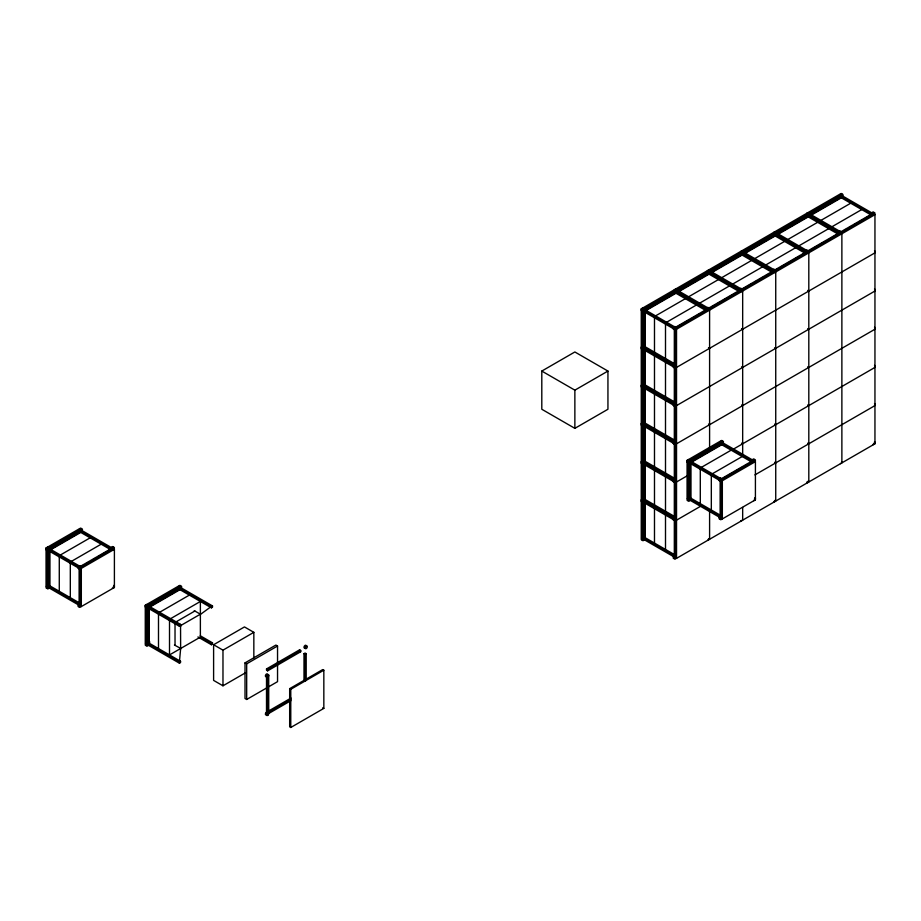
<?xml version="1.0" encoding="UTF-8"?>
<svg xmlns="http://www.w3.org/2000/svg" width="921" height="921" viewBox="0 0 921 921"><rect width="100%" height="100%" fill="white"/><g stroke="black" fill="none" stroke-linecap="round" stroke-linejoin="round"><path stroke-width="1.38" d="M179.963 624.899L179.158 624.668M180.251 625.624L181.172 625.578L179.537 624.922M179.537 660.714L180.643 648.626L180.539 624.38L147.464 605.281A1.554 0.898 -60 0 0 146.393 607.446A1.554 0.898 -60 0 0 147.993 607.365M181.172 625.624L180.343 625.831M690.197 461.893L690.232 461.766A1.554 0.898 -60 0 0 689.656 460.212A1.554 0.898 -60 0 0 688.171 462.158L688.171 499.182L720.015 517.567M210.541 607.02L200.617 614.295M46.05 586.193L46.05 548.007L79.125 528.919M47.155 548.64L80.219 529.552M49.354 548.64L80.219 530.818L111.084 548.64L80.219 566.461L49.354 548.64L49.354 585.56L80.219 603.382M50.586 549.204L80.219 532.096L80.219 530.818M80.772 532.419L49.907 550.24L49.907 585.871M90.143 537.829L59.278 555.639L59.278 591.282M101.172 544.184L70.307 562.006L70.307 597.648M82.142 565.989L84.605 564.573M87.081 563.145L89.544 561.718M93.251 559.577L95.726 558.149M98.19 556.721L110.532 549.595L79.125 531.463M48.26 550.551L48.26 586.193L49.354 585.56M80.219 567.739L113.295 548.64L114.4 549.284L114.4 587.471L81.324 606.559L80.219 605.926L80.219 567.739L81.324 568.372L114.4 549.284M675.427 520.802L642.351 501.703L642.351 538.612L641.258 537.979L641.258 308.857L839.676 194.308L840.781 194.941L808.937 213.327M643.583 308.788L675.427 290.403M676.647 289.701L707.27 272.017M709.723 270.601L740.346 252.93M774.642 233.128L741.566 252.216L773.41 270.601M775.862 232.414L807.705 214.029M675.427 291.681L644.562 309.502L675.427 327.323L706.292 309.502L675.427 291.681L675.427 292.947L643.457 311.413L643.457 347.044L674.322 364.866L675.427 364.232M708.491 272.581L708.491 273.859L677.626 291.681L677.626 290.403L708.491 272.581L739.367 290.403L739.367 291.681L707.397 273.226M710.701 272.581L710.701 271.315L741.566 253.494L772.431 271.315L772.431 272.581M774.642 234.395L743.777 252.216L774.642 270.037L805.507 252.216L774.642 234.395L774.642 235.672L745.008 252.78M809.617 215.077A1.554 0.898 -60 0 0 809.363 213.246A1.554 0.898 -60 0 0 807.752 214.915A1.554 0.898 -60 0 0 808.742 215.986L776.84 234.395L776.84 233.128L807.705 215.307L838.571 233.128L838.571 234.395L806.6 215.94M841.875 196.852L809.916 215.307L809.916 214.029L840.781 196.219L871.646 214.029L871.646 215.307L840.781 197.485L840.781 196.219M711.933 271.868L741.566 254.76L741.566 253.494M675.979 293.269L645.114 311.091L645.114 346.733M679.422 291.289L709.043 274.182M711.254 272.904L742.119 255.082M744.318 253.816L775.183 235.995M777.393 234.717L808.258 216.896M810.468 215.629L841.334 197.808M541.801 371.071L574.865 351.972L607.941 371.071L607.941 409.258L574.865 428.346L541.801 409.258L541.801 371.071L574.865 390.159L607.941 371.071M180.539 661.29L179.434 661.934L146.358 642.835L147.464 642.202L180.539 661.29L180.539 662.567L179.434 663.201L145.265 643.468L145.265 605.281L178.329 586.193L212.509 605.926L212.509 607.192L211.404 607.837L178.329 588.738M146.358 605.926L179.434 586.827M180.539 587.471L147.464 606.559L147.464 644.746L148.569 644.113M147.464 607.837L180.539 588.738M149.121 607.515L179.986 589.693M654.486 316.502L685.351 298.68M688.781 296.689L718.415 279.581M721.857 277.601L751.49 260.493M753.689 259.215L784.554 241.406M786.764 240.128L817.629 222.306M821.072 220.326L850.693 203.219M158.493 612.926L189.358 595.104M665.503 322.868L696.368 305.047M698.578 303.769L729.444 285.947M732.874 283.967L762.507 266.86M764.718 265.582L795.583 247.761M797.782 246.494L828.647 228.673M832.089 226.681L861.722 209.574M739.367 290.403L708.491 308.224L677.626 290.403M772.431 271.315L741.566 289.136L710.701 271.315M805.541 252.515A1.554 0.898 -60 0 1 806.462 250.397A1.554 0.898 -60 0 1 807.705 250.949L838.571 233.128M871.646 214.029L840.781 231.85L809.916 214.029M676.106 327.565L688.459 320.427M692.155 318.298L699.569 314.015M702.032 312.587L705.739 310.458M711.645 307.038L715.352 304.909M717.827 303.481L720.291 302.053M722.755 300.626L736.34 292.786M743.489 288.664L752.123 283.668M754.598 282.252L757.062 280.824M759.537 279.397L763.233 277.256M765.708 275.828L768.172 274.4M775.321 270.279L777.785 268.851M781.492 266.722L788.906 262.439M791.369 261.011L800.015 256.026M802.479 254.599L804.954 253.171L773.536 235.039M812.092 249.05L825.677 241.21M829.384 239.069L836.786 234.797M843.935 230.664L846.399 229.248M848.874 227.821L852.57 225.68M855.045 224.252L857.509 222.824M859.984 221.408L868.618 216.412M643.457 347.044L644.562 346.411L644.562 312.196M675.427 557.712L675.427 328.59L873.845 214.029L874.95 214.674L874.95 443.784L676.532 558.345L643.583 539.326M675.427 328.59L676.532 329.223L874.95 214.674M194.872 611.014L175.025 622.469L175.025 645.379M147.464 643.468L149.916 642.064M145.265 605.281L179.434 625.014L180.539 624.38M178.329 587.471L211.404 606.559L212.509 605.926M146.358 607.192L179.434 626.292L200.375 614.192L194.25 610.658M200.375 637.113L169.51 654.923L169.51 619.292L200.375 601.471L200.375 637.113L211.404 643.468L212.509 642.835L212.509 644.113L211.404 644.746L197.923 636.964M644.562 385.876L644.562 348.955L643.457 349.6L643.457 385.231L644.562 384.598L674.874 402.097M874.95 252.861L676.532 367.41L643.583 348.391M644.562 387.142L643.457 387.776L643.457 423.418L674.322 441.24L675.427 440.606M245.205 672.963L222.974 685.8L213.603 680.389L213.603 644.746L244.468 626.925L253.839 632.336L253.839 657.997M213.603 644.746L222.974 650.157L253.839 632.336M643.457 423.418L644.562 422.785L644.562 388.57M874.95 291.048L676.532 405.597L643.583 386.578M266.434 688.079L246.678 699.476L245.021 698.521L245.021 662.878L275.886 645.068L277.543 646.012L277.543 681.655L268.897 686.652M245.021 662.878L246.678 663.834L277.543 646.012M266.514 668.934L299.59 649.835L300.695 650.468L300.695 651.746L267.62 670.833L266.514 670.2L266.514 668.934L267.62 669.567L300.695 650.468M303.999 680.527L303.999 653.657L305.104 653.024L306.198 653.657L306.198 680.527M303.999 653.657L305.104 654.29L306.198 653.657M644.562 462.25L644.562 425.329L643.457 425.963L643.457 461.605L644.562 460.972L674.874 478.471M874.95 329.234L676.532 443.784L643.583 424.765M289.666 688.655L322.741 669.567L323.835 670.2L323.835 708.387L290.771 727.486L289.666 726.842L289.666 688.655L290.771 689.299L323.835 670.2M687.066 498.549L687.066 460.362L720.141 441.263L721.235 441.896L689.392 460.281M721.235 515.725L690.37 497.904L690.37 460.995L721.235 443.174L752.112 460.995L752.112 462.261M691.613 461.559L721.235 444.452L721.235 443.174M721.788 444.762L690.923 462.584L690.923 498.226M291.013 698.06L266.514 712.209L267.62 712.842L290.898 699.407M290.898 700.685L267.62 714.12L267.62 675.933L268.725 675.289L268.725 713.476M643.457 499.792L644.562 499.159L644.562 463.516L643.457 464.149L643.457 499.792L674.322 517.614L674.322 481.971A1.554 0.898 -60 0 1 675.634 479.968M701.526 467.281L731.159 450.173M687.55 475.604L676.532 481.971L643.583 462.952M732.874 449.448L874.95 367.421M712.555 473.647L742.188 456.54M752.112 460.995L721.235 478.816L690.37 460.995M723.158 478.344L731.804 473.348M734.267 471.932L742.913 466.935M745.377 465.508L747.852 464.092M689.276 462.906L689.276 498.549L690.37 497.904M721.235 480.083L754.311 460.995L755.416 461.628L755.416 499.815L722.34 518.914L721.235 518.27L721.235 480.083L722.34 480.727L755.416 461.628M644.562 538.612L644.562 501.703L643.457 502.336L643.457 537.979L644.562 537.346L674.874 554.845M701.019 506.02L676.532 520.158L643.583 501.139M754.921 474.902L874.95 405.608M840.666 196.691L841.253 196.749M807.59 215.79L808.178 215.848M708.376 273.065L708.974 273.123M675.312 292.164L675.899 292.222M179.319 588.588L179.906 588.646M180.424 647.774L181.011 647.831M180.988 647.993L180.412 647.935M179.204 661.059L179.802 661.117M181.115 648.626L174.414 645.034M774.929 235.108L775.033 235.108A1.554 0.898 -60 0 1 774.952 233.324A1.554 0.898 -60 0 1 776.576 232.449A1.554 0.898 -60 0 1 776.391 234.418M80.507 531.532L80.588 531.532A1.554 0.898 -60 0 1 80.588 529.667A1.554 0.898 -60 0 1 82.199 528.907A1.554 0.898 -60 0 1 81.911 530.922M741.831 254.196L741.854 254.196A1.554 0.898 -60 0 1 741.819 252.538A1.554 0.898 -60 0 1 743.259 251.445A1.554 0.898 -60 0 1 743.661 252.826M675.68 292.383L675.899 292.383A1.554 0.898 -60 0 1 675.623 290.84A1.554 0.898 -60 0 1 677.246 289.666A1.554 0.898 -60 0 1 677.28 291.531M842.001 195.643L872.624 213.327M806.6 213.396L841.875 233.761L841.875 462.883M776.84 233.128L807.705 250.949M773.536 232.495L806.485 251.514M807.705 252.216L808.811 252.861L808.811 481.971L807.705 481.338M807.705 290.403L808.811 291.048M740.461 254.127L771.879 272.271M707.397 270.682L742.671 291.048L742.671 455.101M807.705 328.59L808.811 329.234M674.322 289.77L709.596 310.135L709.596 448.734M741.566 328.59L742.671 329.223M774.642 347.689L775.735 348.322M807.705 366.777L808.811 367.41M674.322 292.314L706.292 310.768M641.258 308.857L642.351 309.502L642.351 347.689L641.258 347.044M643.583 310.204L674.207 327.888M708.491 347.689L709.596 348.322M741.566 366.777L742.671 367.41M807.705 404.964L808.811 405.597M873.845 443.151L874.95 443.784M642.351 310.768L675.427 329.868M643.457 345.778L674.874 363.91M741.566 404.964L742.671 405.597M774.642 424.063L775.735 424.696M807.705 443.151L808.811 443.784M675.427 368.055L642.351 348.955L642.351 424.063L641.258 423.418M643.457 385.231L674.322 403.053L674.322 367.41A1.554 0.898 -60 0 1 675.634 365.407M641.258 385.231L642.351 385.876M708.491 424.063L709.596 424.696M741.566 443.151L742.671 443.784M774.642 462.25L775.735 462.883M675.427 406.242L642.351 387.142A1.554 0.898 -60 0 1 641.258 386.429A1.554 0.898 -60 0 1 642.559 384.506M722.467 442.61L753.09 460.281M720.141 443.807L751.559 461.951M643.457 422.152L674.874 440.284M774.642 500.437L775.735 501.07L775.735 271.948L774.642 271.315L774.642 272.581M675.427 444.429L642.351 425.329L642.351 500.437L641.258 499.792M687.066 460.362L720.015 479.381M754.311 499.182L755.416 499.815M721.235 481.361L688.171 462.261A1.554 0.898 -60 0 0 689.484 462.756M643.457 461.605L674.322 479.427L674.322 443.784A1.554 0.898 -60 0 1 675.634 441.781M641.258 461.605L642.351 462.25M675.427 482.616L642.351 463.516A1.554 0.898 -60 0 1 641.258 462.803A1.554 0.898 -60 0 1 642.559 460.88M689.276 498.549L720.141 516.359L720.141 480.727A1.554 0.898 -60 0 1 721.58 478.678A1.554 0.898 -60 0 1 722.133 480.325M643.457 498.526L674.874 516.658M708.491 538.612L709.596 539.257L709.596 510.971M643.457 537.979L674.322 555.8L674.322 520.158A1.554 0.898 -60 0 1 675.634 518.155M300.695 651.746L299.59 651.112L299.59 649.835M81.451 530.254L112.063 547.937M200.26 635.766L212.509 642.835M210.541 642.823L200.617 637.367M46.05 548.007L78.999 567.025M113.295 586.827L114.4 587.471M322.741 707.754L323.835 708.387M80.219 569.005L47.155 549.918L47.155 586.827L78.999 605.212M48.26 586.193L79.125 604.015L79.125 568.372A1.554 0.898 -60 0 1 80.472 566.357A1.554 0.898 -60 0 1 81.186 567.797M873.845 214.029L873.845 215.307M807.705 215.307L807.705 216.585M754.311 460.995L754.311 462.261M742.671 507.436L742.671 520.158M741.566 290.403L741.566 291.681M722.34 480.727L722.34 518.914M711.323 474.361L711.323 510.004M700.294 467.995L700.294 503.637M676.532 329.223L676.532 558.345M674.322 329.223L674.322 364.866M675.634 403.594A1.554 0.898 -60 0 0 674.322 405.597L674.322 441.24M665.503 324.284L665.503 358.499M665.503 361.055L665.503 396.686M665.503 400.658L665.503 434.873M665.503 437.429L665.503 473.06M665.503 477.032L665.503 511.247M665.503 513.791L665.503 549.434M654.486 317.929L654.486 352.144M654.486 354.689L654.486 390.331M654.486 394.303L654.486 428.518M654.486 431.063L654.486 466.705M654.486 470.666L654.486 504.881M654.486 507.436L654.486 543.068M645.114 349.278L645.114 384.92M645.114 388.892L645.114 423.107M645.114 425.652L645.114 461.294M645.114 463.839L645.114 499.481M645.114 502.026L645.114 537.668M574.865 390.159L574.865 428.346M305.104 654.29L305.104 681.16M290.771 689.299L290.771 727.486M267.62 669.567L267.62 670.833M266.514 676.705L266.514 713.476M246.678 663.834L246.678 699.476M222.974 650.157L222.974 685.8M211.404 606.559L211.404 607.837M211.404 643.468L211.404 644.746M179.434 625.014L179.434 626.292M179.434 661.934L179.434 663.201M158.493 614.353L158.493 648.568M149.121 608.942L149.121 643.157M148.569 607.342L148.569 642.697M146.358 607.342L146.358 642.697M113.295 548.64L113.295 549.918M81.324 568.372L81.324 606.559M113.767 585.411A1.554 0.898 -60 0 1 114.123 587.195A1.554 0.898 -60 0 1 112.362 588.047M79.171 530.554A1.554 0.898 -60 0 1 80.115 528.343A1.554 0.898 -60 0 1 81.313 529.08M111.142 549.008A1.554 0.898 -60 0 1 112.086 546.798A1.554 0.898 -60 0 1 113.283 547.535M112.212 549.503A1.554 0.898 -60 0 1 112.995 547.592A1.554 0.898 -60 0 1 114.331 547.604A1.554 0.898 -60 0 1 113.767 549.526M47.224 588.059A1.554 0.898 -60 0 1 46.073 587.172A1.554 0.898 -60 0 1 47.685 585.411M49.32 587.172A1.554 0.898 -60 0 1 47.742 588.887A1.554 0.898 -60 0 1 47.42 587.114A1.554 0.898 -60 0 1 49.147 586.205M79.264 606.467A1.554 0.898 -60 0 1 78.043 605.673A1.554 0.898 -60 0 1 79.655 603.865M81.301 605.534A1.554 0.898 -60 0 1 79.966 607.307A1.554 0.898 -60 0 1 79.16 606.191A1.554 0.898 -60 0 1 80.564 604.521M79.655 567.912A1.554 0.898 -60 0 1 78.043 568.015A1.554 0.898 -60 0 1 79.171 565.805A1.554 0.898 -60 0 1 80.173 566.887M80.564 568.752A1.554 0.898 -60 0 1 79.125 568.43M47.362 549.779A1.554 0.898 -60 0 1 46.05 549.353A1.554 0.898 -60 0 1 47.224 547.339A1.554 0.898 -60 0 1 48.237 548.26M48.594 550.298A1.554 0.898 -60 0 1 47.155 549.975A1.554 0.898 -60 0 1 48.502 547.891A1.554 0.898 -60 0 1 49.216 549.33M266.653 676.475A1.554 0.898 -60 0 1 265.421 676.037A1.554 0.898 -60 0 1 266.468 674.045A1.554 0.898 -60 0 1 267.62 674.656M266.653 714.661A1.554 0.898 -60 0 1 265.432 713.867A1.554 0.898 -60 0 1 267.055 712.06M146.635 645.184A1.554 0.898 -60 0 1 145.288 644.458A1.554 0.898 -60 0 1 147.061 642.72M145.955 607.342A1.554 0.898 -60 0 1 145.311 606.133A1.554 0.898 -60 0 1 146.635 604.533A1.554 0.898 -60 0 1 147.441 605.534M178.363 587.759A1.554 0.898 -60 0 1 179.296 585.652A1.554 0.898 -60 0 1 180.539 586.193M147.556 605.235A1.554 0.898 -60 0 1 148.488 606.432M148.557 644.274A1.554 0.898 -60 0 1 147.13 646.151A1.554 0.898 -60 0 1 146.497 644.688A1.554 0.898 -60 0 1 148.166 643.365M180.067 588.887A1.554 0.898 -60 0 1 179.676 587.172A1.554 0.898 -60 0 1 181.402 586.182A1.554 0.898 -60 0 1 181.011 588.346M305.104 647.923A1.554 0.898 -60 0 1 303.999 647.267A1.554 0.898 -60 0 1 305.15 645.356A1.554 0.898 -60 0 1 306.198 646.105M754.783 497.754A1.554 0.898 -60 0 1 755.243 499.32A1.554 0.898 -60 0 1 753.608 500.564M720.21 442.966A1.554 0.898 -60 0 1 721.166 440.675A1.554 0.898 -60 0 1 722.306 441.596M721.592 443.899A1.554 0.898 -60 0 1 721.661 441.93A1.554 0.898 -60 0 1 723.296 441.355A1.554 0.898 -60 0 1 722.743 443.485M752.353 461.663A1.554 0.898 -60 0 1 752.964 459.257A1.554 0.898 -60 0 1 754.276 460.063M753.228 461.858A1.554 0.898 -60 0 1 754.011 459.936A1.554 0.898 -60 0 1 755.347 459.959A1.554 0.898 -60 0 1 754.783 461.87M690.324 499.608A1.554 0.898 -60 0 1 688.666 501.231A1.554 0.898 -60 0 1 688.551 499.274A1.554 0.898 -60 0 1 690.266 498.698M687.895 500.575A1.554 0.898 -60 0 1 687.089 499.527A1.554 0.898 -60 0 1 688.378 497.812M720.003 518.984A1.554 0.898 -60 0 1 719.094 517.844A1.554 0.898 -60 0 1 720.671 516.209M722.294 518.062A1.554 0.898 -60 0 1 720.901 519.686A1.554 0.898 -60 0 1 720.187 518.488A1.554 0.898 -60 0 1 721.58 516.865M720.602 480.336A1.554 0.898 -60 0 1 719.048 480.267A1.554 0.898 -60 0 1 720.303 478.103A1.554 0.898 -60 0 1 721.131 479.415M721.58 481.096A1.554 0.898 -60 0 1 720.141 480.727M688.378 462.123A1.554 0.898 -60 0 1 687.089 461.882A1.554 0.898 -60 0 1 687.918 459.901A1.554 0.898 -60 0 1 689.242 460.063M742.372 519.928A1.554 0.898 -60 0 1 740.714 520.826M709.561 538.313A1.554 0.898 -60 0 1 707.788 540.005M775.563 500.575A1.554 0.898 -60 0 1 774.538 501.761A1.554 0.898 -60 0 1 773.617 501.496M808.73 481.211A1.554 0.898 -60 0 1 807.567 482.685A1.554 0.898 -60 0 1 806.612 482.132M644.458 539.222A1.554 0.898 -60 0 1 642.743 540.639A1.554 0.898 -60 0 1 642.846 538.543A1.554 0.898 -60 0 1 644.504 538.255M642.421 539.844A1.554 0.898 -60 0 1 641.281 538.958A1.554 0.898 -60 0 1 642.881 537.196M674.667 558.091A1.554 0.898 -60 0 1 673.216 557.712A1.554 0.898 -60 0 1 674.667 555.662M676.428 557.677A1.554 0.898 -60 0 1 675.047 559.128A1.554 0.898 -60 0 1 674.368 557.976A1.554 0.898 -60 0 1 675.634 556.342M674.667 519.905A1.554 0.898 -60 0 1 673.216 519.479A1.554 0.898 -60 0 1 674.725 517.475M675.634 520.653A1.554 0.898 -60 0 1 674.322 520.158M642.559 501.565A1.554 0.898 -60 0 1 641.258 500.989A1.554 0.898 -60 0 1 642.697 499.021M644.263 501.473A1.554 0.898 -60 0 1 642.685 502.417A1.554 0.898 -60 0 1 642.685 500.598A1.554 0.898 -60 0 1 644.263 499.735M874.501 441.746A1.554 0.898 -60 0 1 874.605 443.646A1.554 0.898 -60 0 1 872.912 444.371M874.501 403.559A1.554 0.898 -60 0 1 874.501 405.62M841.863 461.858A1.554 0.898 -60 0 1 840.436 463.654M674.667 481.718A1.554 0.898 -60 0 1 673.216 481.338A1.554 0.898 -60 0 1 674.667 479.288M675.634 482.466A1.554 0.898 -60 0 1 674.322 481.971M644.263 463.286A1.554 0.898 -60 0 1 642.582 464.161A1.554 0.898 -60 0 1 642.95 462.043A1.554 0.898 -60 0 1 644.504 461.882M874.501 365.372A1.554 0.898 -60 0 1 874.501 367.433M674.667 443.531A1.554 0.898 -60 0 1 673.228 443.07A1.554 0.898 -60 0 1 674.794 441.09M675.634 444.279A1.554 0.898 -60 0 1 674.322 443.784M642.559 425.191A1.554 0.898 -60 0 1 641.258 424.569A1.554 0.898 -60 0 1 642.766 422.635M644.263 425.099A1.554 0.898 -60 0 1 642.685 426.055A1.554 0.898 -60 0 1 642.685 424.236A1.554 0.898 -60 0 1 644.263 423.361M874.501 327.185A1.554 0.898 -60 0 1 874.501 329.246M874.501 288.998A1.554 0.898 -60 0 1 874.501 291.059M674.114 405.701A1.554 0.898 -60 0 1 673.251 404.63A1.554 0.898 -60 0 1 674.667 402.926M675.634 406.092A1.554 0.898 -60 0 1 674.322 405.597M644.263 386.912A1.554 0.898 -60 0 1 642.593 387.799A1.554 0.898 -60 0 1 642.904 385.726A1.554 0.898 -60 0 1 644.481 385.45M674.667 367.157A1.554 0.898 -60 0 1 673.228 366.65A1.554 0.898 -60 0 1 674.851 364.716M675.634 367.905A1.554 0.898 -60 0 1 674.322 367.41M642.559 348.817A1.554 0.898 -60 0 1 641.258 348.196A1.554 0.898 -60 0 1 642.766 346.273M644.263 348.725A1.554 0.898 -60 0 1 642.674 349.669A1.554 0.898 -60 0 1 642.72 347.804A1.554 0.898 -60 0 1 644.309 347.021M874.501 250.811A1.554 0.898 -60 0 1 874.501 252.872M839.756 196A1.554 0.898 -60 0 1 840.781 193.663A1.554 0.898 -60 0 1 841.806 194.815M841.345 197.002A1.554 0.898 -60 0 1 841.092 195.137A1.554 0.898 -60 0 1 842.83 194.389A1.554 0.898 -60 0 1 842.151 196.657M871.715 214.455A1.554 0.898 -60 0 1 872.705 212.141A1.554 0.898 -60 0 1 873.799 213.188M872.797 215.03A1.554 0.898 -60 0 1 873.511 213.016A1.554 0.898 -60 0 1 874.892 213.039A1.554 0.898 -60 0 1 874.19 215.042M838.674 233.612A1.554 0.898 -60 0 1 839.538 231.309A1.554 0.898 -60 0 1 840.758 232.104M839.848 234.348A1.554 0.898 -60 0 1 840.09 232.529A1.554 0.898 -60 0 1 841.564 231.781A1.554 0.898 -60 0 1 841.621 233.45M806.623 214.892A1.554 0.898 -60 0 1 807.533 212.878A1.554 0.898 -60 0 1 808.799 213.246M806.623 253.079A1.554 0.898 -60 0 1 807.326 251.249A1.554 0.898 -60 0 1 808.661 251.03A1.554 0.898 -60 0 1 808.408 252.791M773.594 234.13A1.554 0.898 -60 0 1 774.503 231.942A1.554 0.898 -60 0 1 775.735 232.576M772.684 271.983A1.554 0.898 -60 0 1 773.26 269.6A1.554 0.898 -60 0 1 774.619 270.29M773.559 272.179A1.554 0.898 -60 0 1 774.78 269.968A1.554 0.898 -60 0 1 775.632 271.281M740.542 253.275A1.554 0.898 -60 0 1 741.463 251.007A1.554 0.898 -60 0 1 742.648 251.836M739.471 290.886A1.554 0.898 -60 0 1 740.426 288.515A1.554 0.898 -60 0 1 741.486 289.643M740.565 291.52A1.554 0.898 -60 0 1 741.635 289.09A1.554 0.898 -60 0 1 742.499 290.552M709.066 273.376A1.554 0.898 -60 0 1 708.652 271.833A1.554 0.898 -60 0 1 710.206 270.532A1.554 0.898 -60 0 1 710.494 272.179M707.535 272.478A1.554 0.898 -60 0 1 708.053 270.394A1.554 0.898 -60 0 1 709.55 270.314M707.409 310.365A1.554 0.898 -60 0 1 708.802 308.098A1.554 0.898 -60 0 1 709.297 309.905M706.326 309.79A1.554 0.898 -60 0 1 707.19 307.729A1.554 0.898 -60 0 1 708.491 308.075M674.379 291.404A1.554 0.898 -60 0 1 675.358 289.171A1.554 0.898 -60 0 1 676.509 290.023M674.253 329.269A1.554 0.898 -60 0 1 673.228 328.509A1.554 0.898 -60 0 1 674.391 326.644A1.554 0.898 -60 0 1 675.427 327.404M675.634 329.718A1.554 0.898 -60 0 1 674.345 328.981A1.554 0.898 -60 0 1 676.014 327.174A1.554 0.898 -60 0 1 676.072 329.246M642.421 310.734A1.554 0.898 -60 0 1 641.258 310.112A1.554 0.898 -60 0 1 642.467 308.167A1.554 0.898 -60 0 1 643.434 309.111M644.263 310.538A1.554 0.898 -60 0 1 642.455 311.252A1.554 0.898 -60 0 1 643.388 308.903A1.554 0.898 -60 0 1 644.504 309.928M267.873 715.214A1.554 0.898 -60 0 0 268.425 712.785A1.554 0.898 -60 0 0 266.56 714.362A1.554 0.898 -60 0 0 267.873 715.214M267.873 677.027A1.554 0.898 -60 0 0 268.425 674.598A1.554 0.898 -60 0 0 266.56 676.175A1.554 0.898 -60 0 0 267.873 677.027M306.451 648.384A1.554 0.898 -60 0 0 307.004 645.955A1.554 0.898 -60 0 0 305.15 647.532A1.554 0.898 -60 0 0 306.451 648.384"/></g></svg>
